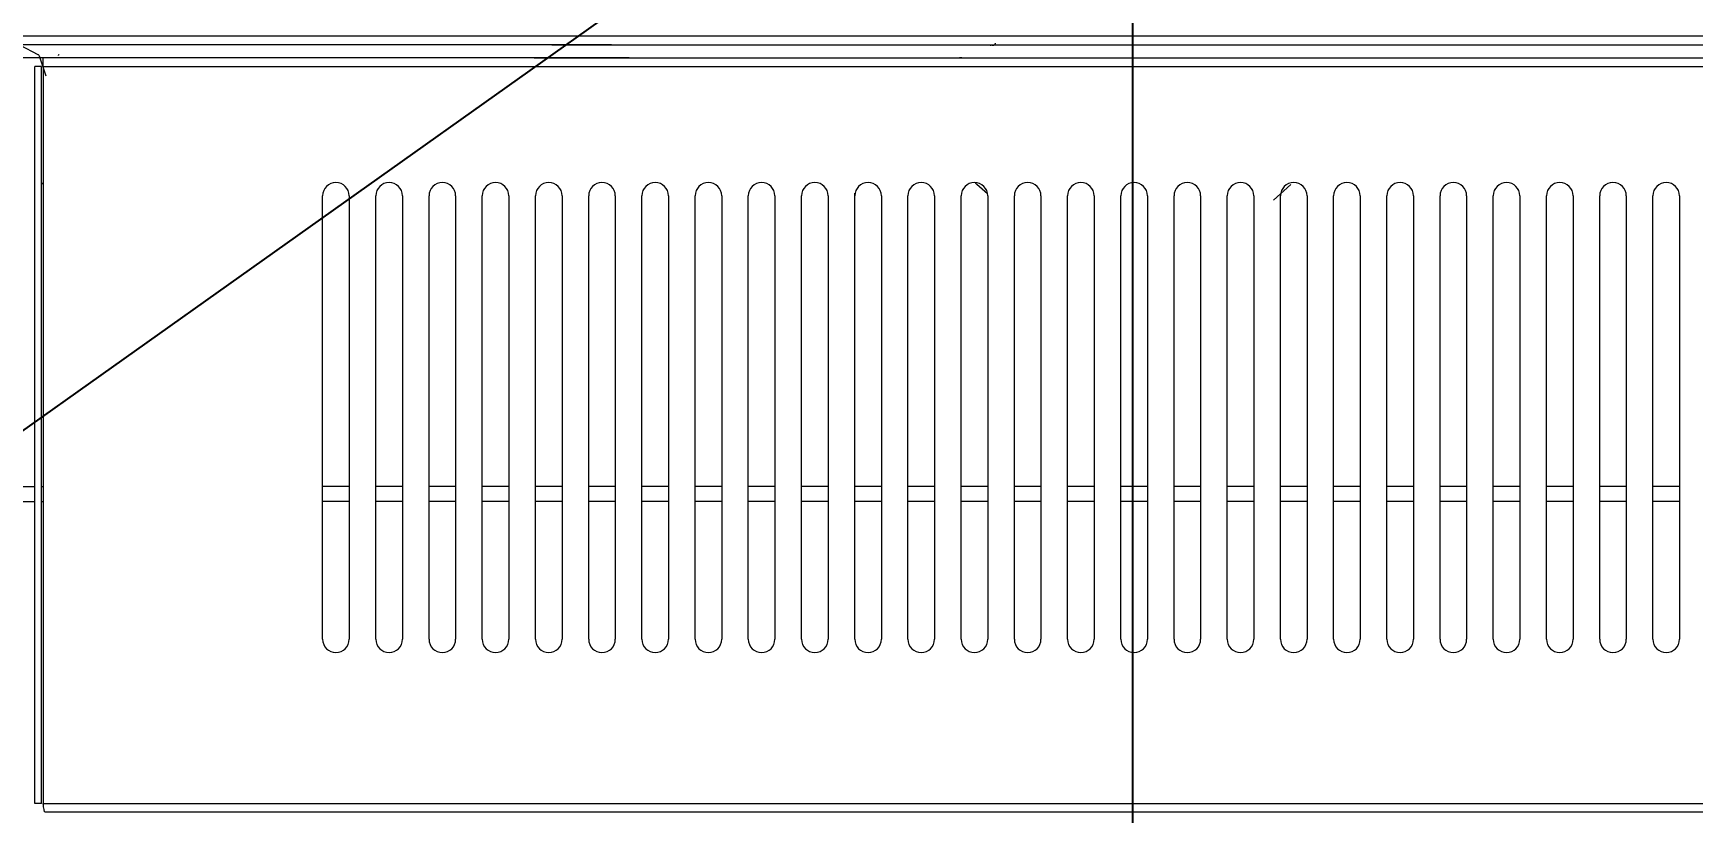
# Model space of a CAD drawing. Extents: x -2187 to 96136, y -11110 to 52208.
# Drawn here: x 32367.5 to 32741.7, y 18491.3 to 18667.1 of the extents above; entities that cross this region are included whole.
import ezdxf

# ---------------------------------------------------------------- set-up
doc = ezdxf.new("R2010")
doc.units = 0
doc.header["$LTSCALE"] = 1000
doc.header["$MEASUREMENT"] = 0
doc.linetypes.add('ACAD_ISO02W100', pattern=[15, 12, -3])
doc.layers.add('洗衣房设备', color=4, linetype='Continuous')
doc.styles.add('-宋体', font='', dxfattribs={"width": 0.8})
doc.styles.add('HZHT', font='hztxt_e.shx', dxfattribs={"width": 1.5, "bigfont": 'hztxt.shx'})
doc.styles.get('-宋体').set_extended_font_data('SimSun')
doc.dimstyles.new('50', dxfattribs={"dimscale": 30, "dimtxt": 3.5, "dimasz": 1.5, "dimexe": 0.8, "dimexo": 2, "dimgap": 0.8, "dimtad": 1, "dimdec": 0, "dimrnd": 5, "dimzin": 0, "dimdsep": 46, "dimtxsty": '-宋体', "dimblk": 'OBLIQUE', "dimcen": 0.6, "dimdle": 0.8, "dimclrd": 6, "dimclre": 6, "dimclrt": 6, "dimadec": 0, "dimazin": 0, "dimtfac": 1, "dimtdec": 0, "dimtofl": 0, "dimtmove": 2, "dimatfit": 3, "dimldrblk": 'OBLIQUE', "dimfxl": 0, "dimtolj": 1, "dimtzin": 0, "dimarcsym": 0})
doc.dimstyles.new('75', dxfattribs={"dimscale": 100, "dimtxt": 3, "dimasz": 1, "dimexe": 1, "dimexo": 1, "dimgap": 0.2, "dimtad": 1, "dimdec": 0, "dimrnd": 10, "dimzin": 0, "dimdsep": 46, "dimtxsty": 'HZHT', "dimblk1": 'ARCHTICK', "dimblk2": 'ARCHTICK', "dimsah": 1, "dimcen": 1, "dimdle": 0.5, "dimclrd": 1, "dimclre": 1, "dimadec": 0, "dimazin": 0, "dimtfac": 1, "dimtdec": 0, "dimtix": 1, "dimtmove": 2, "dimatfit": 3, "dimfxl": 0, "dimtolj": 1, "dimtzin": 0, "dimarcsym": 0})

# ---------------------------------------------------------------- blocks, each defined once
blk = doc.blocks.new('_ArchTick')
at = {"color": 0, "linetype": 'ByBlock', "const_width": 0.4}
blk.add_lwpolyline([(-0.5, -0.5), (0.5, 0.5)], dxfattribs=at)
blk = doc.blocks.new('*D124')
at = {"color": 1, "linetype": 'ACAD_ISO02W100', "lineweight": -2, "ltscale": 750}
for p, q in [((30840.1, 18544.5), (30840.1, 17219.73)), ((34640.1, 18544.5), (34640.1, 17219.73)), ((30790.1, 17319.73), (31518.68, 17319.73)), ((34690.1, 17319.73), (32768.68, 17319.73))]:
    blk.add_line(p, q, dxfattribs=at)
at = {"layer": 'Defpoints', "color": 0, "linetype": 'ACAD_ISO02W100', "ltscale": 750}
for p in [(30840.1, 18644.5), (34640.1, 18644.5), (34640.1, 17319.73)]:
    blk.add_point(p, dxfattribs=at)
at = {"color": 1, "linetype": 'ACAD_ISO02W100', "lineweight": -2, "ltscale": 750, "xscale": 100, "yscale": 100, "zscale": 100, "rotation": 180}
blk.add_blockref('_ArchTick', (30840.1, 17319.73), dxfattribs=at)
at = {"color": 1, "linetype": 'ACAD_ISO02W100', "lineweight": -2, "ltscale": 750, "xscale": 100, "yscale": 100, "zscale": 100}
blk.add_blockref('_ArchTick', (34640.1, 17319.73), dxfattribs=at)
at = {"color": 0, "linetype": 'ACAD_ISO02W100', "ltscale": 750, "insert": (32143.68, 17469.73), "char_height": 300, "attachment_point": 2, "style": 'HZHT'}
blk.add_mtext('\\A1;3800', dxfattribs=at)
blk = doc.blocks.new('_OBLIQUE')
at = {"color": 0, "linetype": 'ByBlock'}
blk.add_line((-0.5, -0.5), (0.5, 0.5), dxfattribs=at)
blk = doc.blocks.new('*D131')
at = {"layer": 'Defpoints', "color": 0, "linetype": 'ACAD_ISO02W100', "ltscale": 750}
for p in [(32615.36, 18776.32), (32318.1, 18411.5), (33024.11, 18411.5)]:
    blk.add_point(p, dxfattribs=at)
at = {"layer": '洗衣房设备', "color": 6, "linetype": 'ACAD_ISO02W100', "lineweight": -2, "ltscale": 750}
for p, q in [((33024.11, 18800.32), (33024.11, 18387.5)), ((32675.36, 18776.32), (33048.11, 18776.32)), ((32378.1, 18411.5), (33048.11, 18411.5))]:
    blk.add_line(p, q, dxfattribs=at)
at = {"layer": '洗衣房设备', "color": 6, "linetype": 'ACAD_ISO02W100', "lineweight": -2, "ltscale": 750, "xscale": 45, "yscale": 45, "zscale": 45}
for p, rotation in [((33024.11, 18776.32), 90), ((33024.11, 18411.5), 270)]:
    blk.add_blockref('_OBLIQUE', p, dxfattribs=dict(at, rotation=rotation))
at = {"layer": '洗衣房设备', "color": 6, "linetype": 'ACAD_ISO02W100', "ltscale": 750, "insert": (32947.61, 18593.91), "char_height": 105, "attachment_point": 5, "rotation": 90, "style": '-宋体'}
blk.add_mtext('\\A1;365', dxfattribs=at)
blk = doc.blocks.new('*D132')
at = {"layer": 'Defpoints', "color": 0, "linetype": 'ACAD_ISO02W100', "ltscale": 750}
for p in [(32615.36, 18776.32), (32850.1, 18644.5), (32850.1, 18267.54)]:
    blk.add_point(p, dxfattribs=at)
at = {"layer": '洗衣房设备', "color": 6, "linetype": 'ACAD_ISO02W100', "lineweight": -2, "ltscale": 750}
for p, q in [((32615.36, 18716.32), (32615.36, 18243.54)), ((32850.1, 18584.5), (32850.1, 18243.54)), ((32591.36, 18267.54), (32874.1, 18267.54))]:
    blk.add_line(p, q, dxfattribs=at)
at = {"layer": '洗衣房设备', "color": 6, "linetype": 'ACAD_ISO02W100', "lineweight": -2, "ltscale": 750, "xscale": 45, "yscale": 45, "zscale": 45, "rotation": 180}
blk.add_blockref('_OBLIQUE', (32615.36, 18267.54), dxfattribs=at)
at = {"layer": '洗衣房设备', "color": 6, "linetype": 'ACAD_ISO02W100', "lineweight": -2, "ltscale": 750, "xscale": 45, "yscale": 45, "zscale": 45}
blk.add_blockref('_OBLIQUE', (32850.1, 18267.54), dxfattribs=at)
at = {"layer": '洗衣房设备', "color": 6, "linetype": 'ACAD_ISO02W100', "ltscale": 750, "insert": (32732.73, 18344.04), "char_height": 105, "attachment_point": 5, "style": '-宋体'}
blk.add_mtext('\\A1;235', dxfattribs=at)

msp = doc.modelspace()

# ---------------------------------------------------------------- linework, layer by layer
at = {"color": 7, "linetype": 'Continuous', "lineweight": 15}
for p, q in [((32315.097, 18666.501), (32495.456, 18666.501)), ((32486.843, 18666.501), (32800.097, 18666.501)), ((32497.866, 18664.501), (32315.097, 18664.501)), ((32501.886, 18661.501), (32315.097, 18661.501)), ((32364.496, 18664.36), (32368.529, 18662.314)), ((32368.796, 18661.997), (32370.322, 18657.458)), ((32369.742, 18659.601), (32369.742, 18661.501)), ((32480.412, 18661.501), (32845.942, 18661.501)), ((32484.433, 18664.501), (32814.697, 18664.501)), ((32576.923, 18661.501), (32576.396, 18661.501)), ((32367.842, 18493.401), (32367.842, 18659.601)), ((32369.342, 18659.601), (32367.842, 18659.601)), ((32369.342, 18493.401), (32369.342, 18659.601)), ((32369.742, 18659.601), (32369.742, 18493.401)), ((32582.669, 18630.872), (32580.275, 18632.984)), ((32651.056, 18632.984), (32647.178, 18629.464)), ((32432.741, 18530.43), (32432.741, 18630.43)), ((32438.741, 18630.43), (32438.741, 18530.43)), ((32444.741, 18530.43), (32444.741, 18630.43)), ((32450.741, 18630.43), (32450.741, 18530.43)), ((32456.741, 18530.43), (32456.741, 18630.43)), ((32462.741, 18630.43), (32462.741, 18530.43)), ((32468.741, 18530.43), (32468.741, 18630.43)), ((32474.741, 18630.43), (32474.741, 18530.43)), ((32480.741, 18530.43), (32480.741, 18630.43)), ((32486.741, 18630.43), (32486.741, 18530.43)), ((32492.741, 18530.43), (32492.741, 18630.43)), ((32498.741, 18630.43), (32498.741, 18530.43)), ((32504.741, 18530.43), (32504.741, 18630.43)), ((32510.741, 18630.43), (32510.741, 18530.43)), ((32516.741, 18530.43), (32516.741, 18630.43)), ((32522.741, 18630.43), (32522.741, 18530.43)), ((32528.741, 18530.43), (32528.741, 18630.43)), ((32534.741, 18630.43), (32534.741, 18530.43)), ((32540.741, 18530.43), (32540.741, 18630.43)), ((32540.741, 18530.43), (32540.741, 18630.43)), ((32546.741, 18630.43), (32546.741, 18530.43)), ((32546.741, 18630.43), (32546.741, 18530.43)), ((32552.741, 18630.43), (32552.797, 18631.008)), ((32552.741, 18530.43), (32552.741, 18630.43)), ((32552.741, 18530.43), (32552.741, 18630.43)), ((32558.741, 18630.43), (32558.741, 18530.43)), ((32564.741, 18530.43), (32564.741, 18630.43)), ((32570.741, 18630.43), (32570.741, 18530.43)), ((32576.741, 18530.43), (32576.741, 18630.43)), ((32582.741, 18630.43), (32582.741, 18530.43)), ((32588.741, 18530.43), (32588.741, 18630.43)), ((32588.741, 18530.43), (32588.741, 18630.43)), ((32594.741, 18630.43), (32594.741, 18530.43)), ((32594.741, 18630.43), (32594.741, 18530.43)), ((32600.741, 18530.43), (32600.741, 18630.43)), ((32600.741, 18530.43), (32600.741, 18630.43)), ((32606.741, 18630.43), (32606.741, 18530.43)), ((32606.741, 18630.43), (32606.741, 18530.43)), ((32612.741, 18530.43), (32612.741, 18630.43)), ((32612.741, 18530.43), (32612.741, 18630.43)), ((32618.741, 18630.43), (32618.741, 18530.43)), ((32618.741, 18630.43), (32618.741, 18530.43)), ((32624.741, 18530.43), (32624.741, 18630.43)), ((32630.741, 18630.43), (32630.741, 18530.43)), ((32636.741, 18530.43), (32636.741, 18630.43)), ((32642.741, 18630.43), (32642.741, 18530.43)), ((32648.741, 18530.43), (32648.741, 18630.43)), ((32654.741, 18630.43), (32654.741, 18530.43)), ((32660.741, 18530.43), (32660.741, 18630.43)), ((32666.741, 18630.43), (32666.741, 18530.43)), ((32672.741, 18530.43), (32672.741, 18630.43)), ((32678.741, 18630.43), (32678.741, 18530.43)), ((32684.741, 18530.43), (32684.741, 18630.43)), ((32690.741, 18630.43), (32690.741, 18530.43)), ((32696.741, 18530.43), (32696.741, 18630.43)), ((32702.741, 18630.43), (32702.741, 18530.43)), ((32708.741, 18530.43), (32708.741, 18630.43)), ((32714.741, 18630.43), (32714.741, 18530.43)), ((32720.741, 18530.43), (32720.741, 18630.43)), ((32726.741, 18630.43), (32726.741, 18530.43)), ((32732.741, 18530.43), (32732.741, 18630.43)), ((32738.741, 18630.43), (32738.741, 18530.43)), ((32666.741, 18624.155), (32666.741, 18530.43)), ((32558.741, 18622.535), (32558.741, 18530.43)), ((32660.741, 18530.43), (32660.741, 18617.349)), ((32564.741, 18530.43), (32564.741, 18616.102)), ((32570.741, 18611.053), (32570.741, 18530.43)), ((32654.741, 18612.041), (32654.741, 18530.43)), ((32576.741, 18530.43), (32576.741, 18607.032)), ((32648.741, 18530.43), (32648.741, 18607.82)), ((32582.741, 18603.842), (32582.741, 18530.43)), ((32588.741, 18530.43), (32588.741, 18601.359)), ((32636.741, 18530.43), (32636.741, 18601.837)), ((32642.741, 18604.464), (32642.741, 18530.43)), ((32594.741, 18599.504), (32594.741, 18530.43)), ((32600.741, 18530.43), (32600.741, 18598.227)), ((32618.741, 18597.606), (32618.741, 18530.43)), ((32624.741, 18530.43), (32624.741, 18598.454)), ((32630.741, 18599.852), (32630.741, 18530.43)), ((32606.741, 18597.494), (32606.741, 18530.43)), ((32612.741, 18530.43), (32612.741, 18597.289)), ((32325.097, 18561.501), (32367.842, 18561.501)), ((32369.342, 18561.501), (32369.742, 18561.501)), ((32438.741, 18561.501), (32432.741, 18561.501)), ((32450.741, 18561.501), (32444.741, 18561.501)), ((32462.741, 18561.501), (32456.741, 18561.501)), ((32474.741, 18561.501), (32468.741, 18561.501)), ((32486.741, 18561.501), (32480.741, 18561.501)), ((32498.741, 18561.501), (32492.741, 18561.501)), ((32510.741, 18561.501), (32504.741, 18561.501)), ((32522.741, 18561.501), (32516.741, 18561.501)), ((32534.741, 18561.501), (32528.741, 18561.501)), ((32546.741, 18561.501), (32540.741, 18561.501)), ((32546.741, 18561.501), (32540.741, 18561.501)), ((32558.741, 18561.501), (32552.741, 18561.501)), ((32558.741, 18561.501), (32552.741, 18561.501)), ((32570.741, 18561.501), (32564.741, 18561.501)), ((32570.741, 18561.501), (32564.741, 18561.501)), ((32582.741, 18561.501), (32576.741, 18561.501)), ((32582.741, 18561.501), (32576.741, 18561.501)), ((32594.741, 18561.501), (32588.741, 18561.501)), ((32594.741, 18561.501), (32588.741, 18561.501)), ((32594.741, 18561.501), (32588.741, 18561.501)), ((32606.741, 18561.501), (32600.741, 18561.501)), ((32606.741, 18561.501), (32600.741, 18561.501)), ((32606.741, 18561.501), (32600.741, 18561.501)), ((32618.741, 18561.501), (32612.741, 18561.501)), ((32618.741, 18561.501), (32612.741, 18561.501)), ((32618.741, 18561.501), (32612.741, 18561.501)), ((32630.741, 18561.501), (32624.741, 18561.501)), ((32630.741, 18561.501), (32624.741, 18561.501)), ((32642.741, 18561.501), (32636.741, 18561.501)), ((32642.741, 18561.501), (32636.741, 18561.501)), ((32654.741, 18561.501), (32648.741, 18561.501)), ((32654.741, 18561.501), (32648.741, 18561.501)), ((32666.741, 18561.501), (32660.741, 18561.501)), ((32666.741, 18561.501), (32660.741, 18561.501)), ((32678.741, 18561.501), (32672.741, 18561.501)), ((32690.741, 18561.501), (32684.741, 18561.501)), ((32702.741, 18561.501), (32696.741, 18561.501)), ((32714.741, 18561.501), (32708.741, 18561.501)), ((32726.741, 18561.501), (32720.741, 18561.501)), ((32738.741, 18561.501), (32732.741, 18561.501)), ((32369.342, 18493.401), (32367.842, 18493.401)), ((32369.742, 18493.401), (32845.942, 18493.401)), ((32370.096, 18491.501), (32845.588, 18491.501))]:
    msp.add_line(p, q, dxfattribs=at)
at = {"color": 8, "linetype": 'Continuous', "lineweight": 15}
for p, q in [((32369.742, 18659.601), (32504.739, 18659.601)), ((32477.56, 18659.601), (32845.942, 18659.601)), ((32325.097, 18564.901), (32367.842, 18564.901)), ((32369.342, 18564.901), (32369.742, 18564.901)), ((32438.741, 18564.901), (32432.741, 18564.901)), ((32450.741, 18564.901), (32444.741, 18564.901)), ((32462.741, 18564.901), (32456.741, 18564.901)), ((32474.741, 18564.901), (32468.741, 18564.901)), ((32486.741, 18564.901), (32480.741, 18564.901)), ((32498.741, 18564.901), (32492.741, 18564.901)), ((32510.741, 18564.901), (32504.741, 18564.901)), ((32522.741, 18564.901), (32516.741, 18564.901)), ((32534.741, 18564.901), (32528.741, 18564.901)), ((32546.741, 18564.901), (32540.741, 18564.901)), ((32546.741, 18564.901), (32540.741, 18564.901)), ((32558.741, 18564.901), (32552.741, 18564.901)), ((32558.741, 18564.901), (32552.741, 18564.901)), ((32570.741, 18564.901), (32564.741, 18564.901)), ((32570.741, 18564.901), (32564.741, 18564.901)), ((32582.741, 18564.901), (32576.741, 18564.901)), ((32582.741, 18564.901), (32576.741, 18564.901)), ((32594.741, 18564.901), (32588.741, 18564.901)), ((32594.741, 18564.901), (32588.741, 18564.901)), ((32594.741, 18564.901), (32588.741, 18564.901)), ((32606.741, 18564.901), (32600.741, 18564.901)), ((32606.741, 18564.901), (32600.741, 18564.901)), ((32606.741, 18564.901), (32600.741, 18564.901)), ((32618.741, 18564.901), (32612.741, 18564.901)), ((32618.741, 18564.901), (32612.741, 18564.901)), ((32618.741, 18564.901), (32612.741, 18564.901)), ((32630.741, 18564.901), (32624.741, 18564.901)), ((32630.741, 18564.901), (32624.741, 18564.901)), ((32642.741, 18564.901), (32636.741, 18564.901)), ((32642.741, 18564.901), (32636.741, 18564.901)), ((32654.741, 18564.901), (32648.741, 18564.901)), ((32654.741, 18564.901), (32648.741, 18564.901)), ((32666.741, 18564.901), (32660.741, 18564.901)), ((32666.741, 18564.901), (32660.741, 18564.901)), ((32678.741, 18564.901), (32672.741, 18564.901)), ((32690.741, 18564.901), (32684.741, 18564.901)), ((32702.741, 18564.901), (32696.741, 18564.901)), ((32714.741, 18564.901), (32708.741, 18564.901)), ((32726.741, 18564.901), (32720.741, 18564.901)), ((32738.741, 18564.901), (32732.741, 18564.901))]:
    msp.add_line(p, q, dxfattribs=at)
at = {"color": 7, "linetype": 'Continuous', "lineweight": 15}
for centre, start, end in [((32435.741, 18630.43), 0, 180), ((32447.741, 18630.43), 0, 180), ((32459.741, 18630.43), 0, 180), ((32471.741, 18630.43), 0, 180), ((32483.741, 18630.43), 0, 180), ((32495.741, 18630.43), 0, 180), ((32507.741, 18630.43), 0, 180), ((32519.741, 18630.43), 0, 180), ((32531.741, 18630.43), 0, 180), ((32543.741, 18630.43), 0, 180), ((32543.741, 18630.43), 0, 180), ((32555.741, 18630.43), 0, 180), ((32567.741, 18630.43), 0, 180), ((32579.741, 18630.43), 0, 180), ((32591.741, 18630.43), 0, 180), ((32591.741, 18630.43), 0, 180), ((32603.741, 18630.43), 0, 180), ((32603.741, 18630.43), 0, 180), ((32615.741, 18630.43), 0, 180), ((32615.741, 18630.43), 0, 180), ((32627.741, 18630.43), 0, 180), ((32639.741, 18630.43), 0, 180), ((32651.741, 18630.43), 0, 180), ((32663.741, 18630.43), 0, 180), ((32675.741, 18630.43), 0, 180), ((32687.741, 18630.43), 0, 180), ((32699.741, 18630.43), 0, 180), ((32711.741, 18630.43), 0, 180), ((32723.741, 18630.43), 0, 180), ((32735.741, 18630.43), 0, 180), ((32435.741, 18530.43), 180, 0), ((32447.741, 18530.43), 180, 0), ((32459.741, 18530.43), 180, 0), ((32471.741, 18530.43), 180, 0), ((32483.741, 18530.43), 180, 0), ((32495.741, 18530.43), 180, 0), ((32507.741, 18530.43), 180, 0), ((32519.741, 18530.43), 180, 0), ((32531.741, 18530.43), 180, 0), ((32543.741, 18530.43), 180, 0), ((32543.741, 18530.43), 180, 0), ((32555.741, 18530.43), 180, 0), ((32555.741, 18530.43), 180, 0), ((32567.741, 18530.43), 180, 0), ((32567.741, 18530.43), 180, 0), ((32579.741, 18530.43), 180, 0), ((32579.741, 18530.43), 180, 0), ((32591.741, 18530.43), 180, 0), ((32591.741, 18530.43), 180, 0), ((32591.741, 18530.43), 180, 0), ((32603.741, 18530.43), 180, 0), ((32603.741, 18530.43), 180, 0), ((32603.741, 18530.43), 180, 0), ((32615.741, 18530.43), 180, 0), ((32615.741, 18530.43), 180, 0), ((32615.741, 18530.43), 180, 0), ((32627.741, 18530.43), 180, 0), ((32627.741, 18530.43), 180, 0), ((32639.741, 18530.43), 180, 0), ((32639.741, 18530.43), 180, 0), ((32651.741, 18530.43), 180, 0), ((32651.741, 18530.43), 180, 0), ((32663.741, 18530.43), 180, 0), ((32663.741, 18530.43), 180, 0), ((32675.741, 18530.43), 180, 0), ((32687.741, 18530.43), 180, 0), ((32699.741, 18530.43), 180, 0), ((32711.741, 18530.43), 180, 0), ((32723.741, 18530.43), 180, 0), ((32735.741, 18530.43), 180, 0)]:
    msp.add_arc(centre, 3, start, end, dxfattribs=at)
for points, knots in [([(32368.529, 18662.314), (32368.584, 18662.281), (32368.694, 18662.215), (32368.768, 18662.083), (32368.793, 18662.005), (32368.796, 18661.997)], [0, 0, 0, 0, 0.4701431, 0.9408135, 1, 1, 1, 1]), ([(32373.198, 18662.057), (32373.197, 18662.068), (32373.194, 18662.128), (32373.215, 18662.207), (32373.253, 18662.284), (32373.29, 18662.295), (32373.308, 18662.3)], [0, 0, 0, 0, 0.07630564, 0.40194015, 0.72705723, 1, 1, 1, 1]), ([(32583.294, 18664.36), (32583.367, 18664.391), (32583.515, 18664.453), (32583.68, 18664.418), (32583.763, 18664.4)], [0, 0, 0, 0, 0.4979887, 1, 1, 1, 1]), ([(32583.763, 18664.4), (32583.845, 18664.384), (32584.01, 18664.352), (32584.235, 18664.426), (32584.394, 18664.586), (32584.464, 18664.743), (32584.486, 18664.836), (32584.491, 18664.857)], [0, 0, 0, 0, 0.2565569, 0.5151366, 0.7371641, 0.9408568, 1, 1, 1, 1]), ([(32369.596, 18633.301), (32369.571, 18633.257), (32369.521, 18633.169), (32369.415, 18633.052), (32369.353, 18632.991), (32369.346, 18632.984)], [0, 0, 0, 0, 0.4701431, 0.9408135, 1, 1, 1, 1]), ([(32580.275, 18632.984), (32580.22, 18633.038), (32580.111, 18633.147), (32580.037, 18633.25), (32580.01, 18633.296), (32580.007, 18633.301)], [0, 0, 0, 0, 0.4701431, 0.9408135, 1, 1, 1, 1])]:
    msp.add_open_spline(points, degree=3, knots=knots, dxfattribs=at)
msp.add_open_spline([(32370.096, 18491.501), (32370.066, 18491.53), (32370.007, 18491.587), (32369.919, 18492.026), (32369.83, 18492.654), (32369.771, 18493.152), (32369.742, 18493.401)], degree=3, dxfattribs=at)

# ---------------------------------------------------------------- dimensions: what is measured, and where the dimension line sits
at = {"color": 1, "linetype": 'ACAD_ISO02W100', "ltscale": 750}
dim = msp.add_linear_dim(base=(34640.097, 17319.735), p1=(30840.097, 18644.501), p2=(34640.097, 18644.501), angle=180, dimstyle='75', override={"dimfxl": 3.25}, dxfattribs=at)
dim.commit()
dim.dimension.update_dxf_attribs({"geometry": '*D124', "text_midpoint": (32143.682, 17319.735), "dimtype": 160})
at = {"layer": '洗衣房设备', "color": 2, "linetype": 'ACAD_ISO02W100', "ltscale": 750}
for base, p2, angle, picture, middle in [((33024.109, 18411.501), (32318.097, 18411.501), 270, '*D131', (32947.609, 18593.911)), ((32850.097, 18267.536), (32850.097, 18644.501), 180, '*D132', (32732.729, 18344.036))]:
    dim = msp.add_linear_dim(base=base, p1=(32615.362, 18776.32), p2=p2, angle=angle, dimstyle='50', dxfattribs=at)
    dim.commit()
    dim.dimension.update_dxf_attribs({"geometry": picture, "text_midpoint": middle})

# ---------------------------------------------------------------- leaders
at = {"layer": '洗衣房设备', "color": 2, "linetype": 'ACAD_ISO02W100', "ltscale": 750, "annotation_type": 0, "has_hookline": 1, "hookline_direction": 0, "text_width": 1258.333, "horizontal_direction": (-1, 0, 0)}
msp.add_leader([(32604.844, 18747.704), (31600.564, 18034.845), (31550.564, 18034.845)], dimstyle='75', override={"dimscale": 50, "dimgap": 0.2, "dimtad": 0, "dimfxl": 0.5, "dimfxlon": 1}, dxfattribs=at)

doc.saveas('drawing.dxf')
